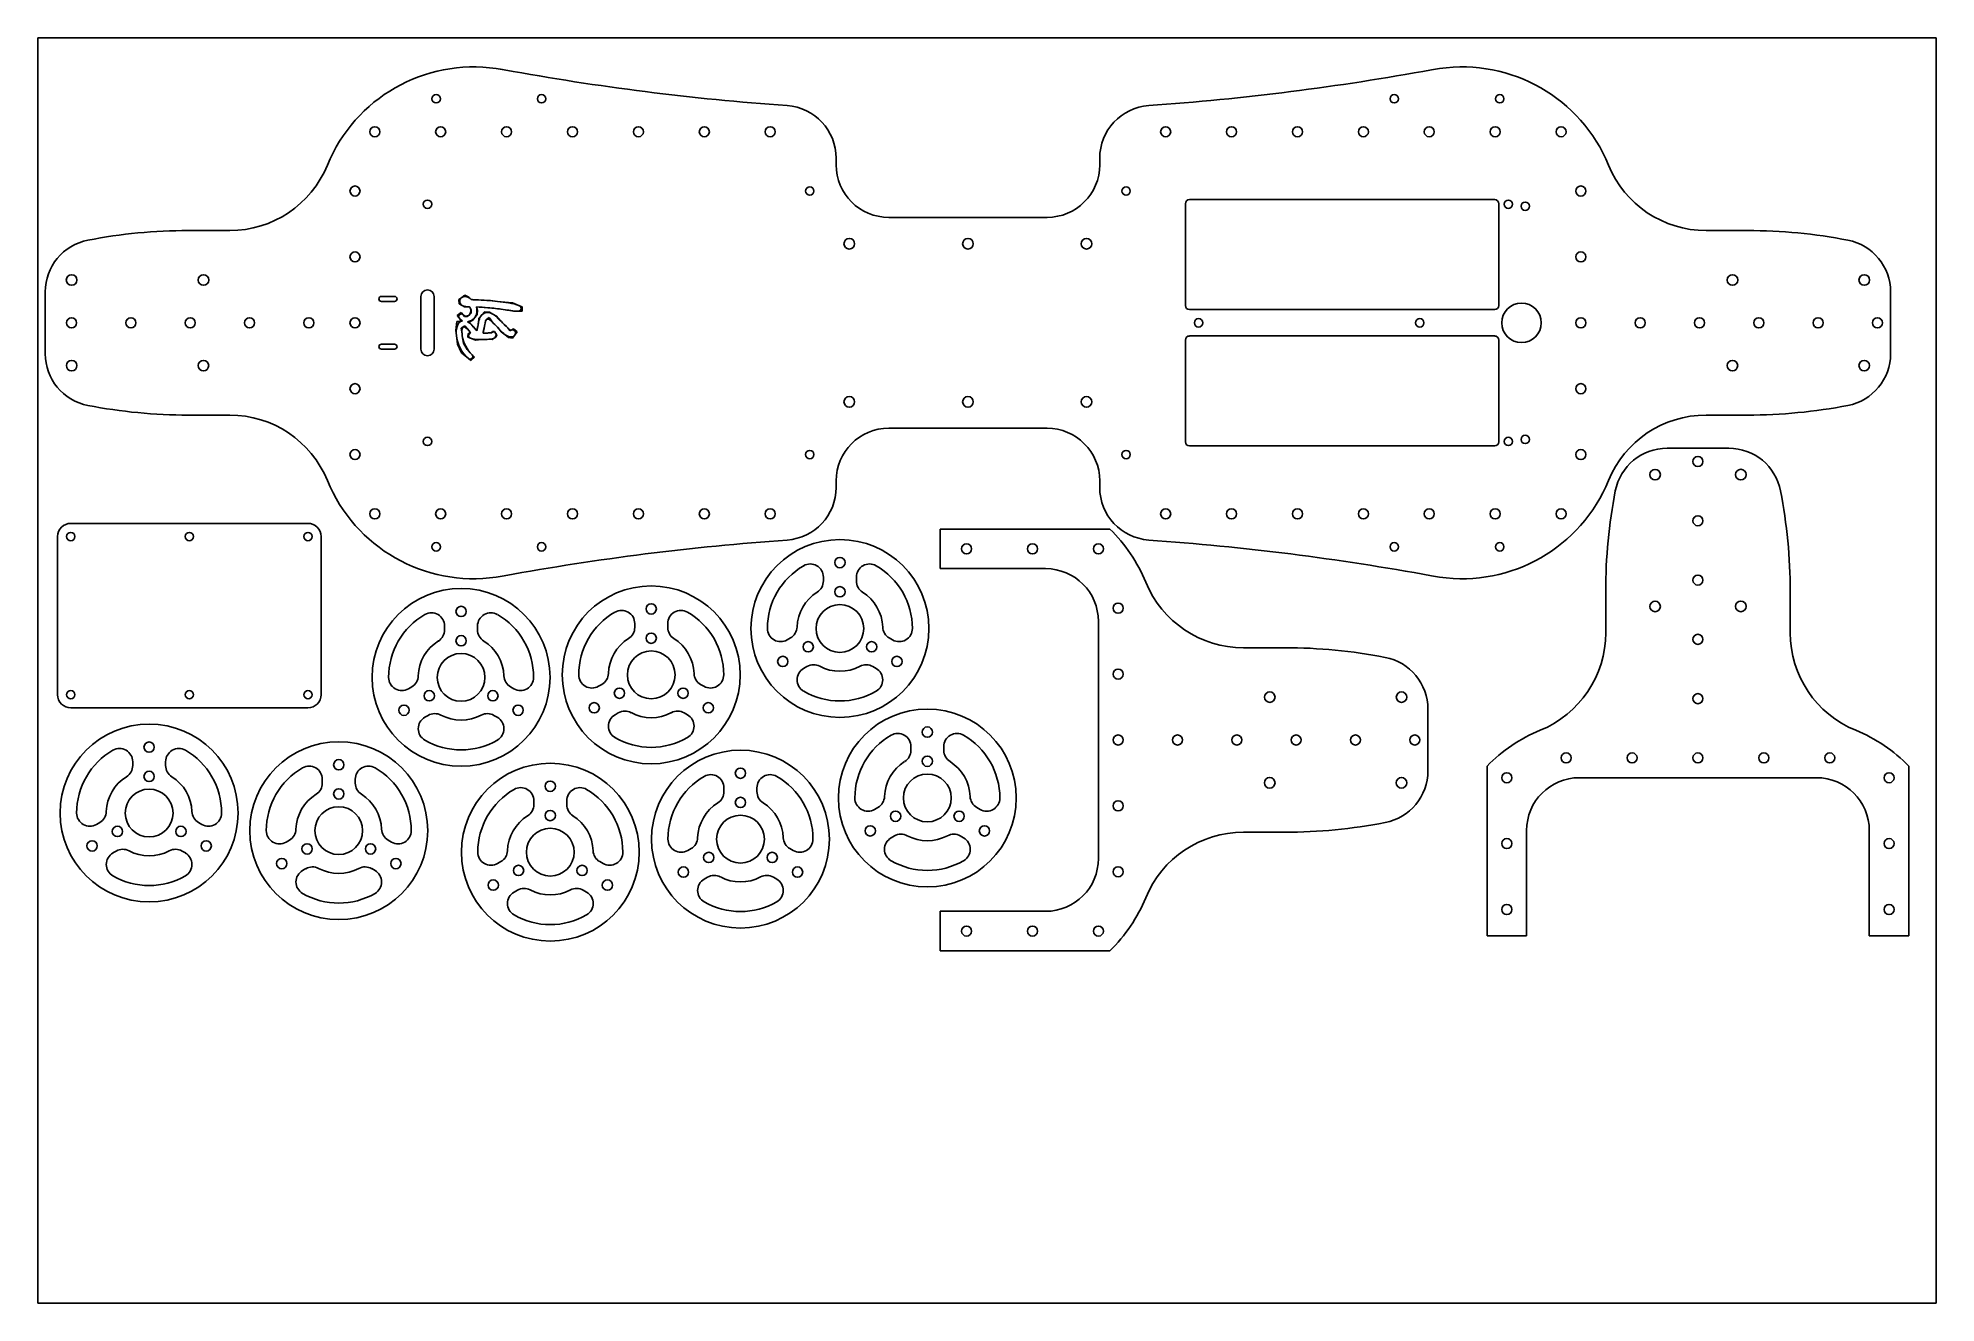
# Model space of a CAD drawing. Header units: inches. Extents: x -5.6 to 30.4, y -21.8 to 2.2.
import ezdxf

# ---------------------------------------------------------------- set-up
doc = ezdxf.new("R2010")
doc.units = ezdxf.units.IN
doc.header["$MEASUREMENT"] = 0

msp = doc.modelspace()

# ---------------------------------------------------------------- linework, layer by layer
for p, q in [((9.5, -0.25), (9.5, -0.127)), ((14.5, -0.127), (14.5, -0.25)), ((16.125, -2.921), (16.125, -0.992)), ((16.204, -0.913), (21.991, -0.913)), ((22.07, -0.992), (22.07, -2.921)), ((13.5, -1.25), (10.5, -1.25)), ((-2, -1.5), (-2.787, -1.5)), ((26.787, -1.5), (26, -1.5)), ((-5.5, -2.664), (-5.5, -3.836)), ((0.875, -2.75), (1.125, -2.75)), ((1.125, -2.844), (0.875, -2.844)), ((1.625, -3.75), (1.625, -2.75)), ((1.875, -2.75), (1.875, -3.75)), ((2.342, -2.807), (2.401, -2.767)), ((2.35, -2.89), (2.342, -2.807)), ((2.401, -2.767), (2.461, -2.725)), ((2.461, -2.725), (2.531, -2.766)), ((2.531, -2.766), (2.58, -2.806)), ((2.58, -2.806), (2.582, -2.807)), ((2.582, -2.807), (2.583, -2.809)), ((2.583, -2.809), (2.585, -2.81)), ((2.585, -2.81), (2.612, -2.811)), ((2.612, -2.811), (2.64, -2.812)), ((2.64, -2.812), (2.667, -2.813)), ((2.667, -2.813), (2.805, -2.818)), ((2.805, -2.818), (2.942, -2.828)), ((2.942, -2.828), (3.079, -2.845)), ((3.079, -2.845), (3.215, -2.861)), ((3.215, -2.861), (3.365, -2.872)), ((3.365, -2.872), (3.492, -2.925)), ((29.5, -3.836), (29.5, -2.664)), ((2.286, -3.398), (2.304, -3.228)), ((2.304, -3.228), (2.411, -3.21)), ((2.314, -3.111), (2.389, -3.055)), ((2.348, -3.156), (2.314, -3.111)), ((2.366, -3.18), (2.348, -3.156)), ((2.41, -2.923), (2.35, -2.89)), ((2.387, -3.197), (2.366, -3.18)), ((2.411, -3.21), (2.387, -3.197)), ((2.389, -3.055), (2.425, -3.096)), ((2.449, -2.945), (2.41, -2.923)), ((2.425, -3.096), (2.454, -3.129)), ((2.5, -2.948), (2.449, -2.945)), ((2.454, -3.129), (2.505, -3.133)), ((2.549, -2.947), (2.5, -2.948)), ((2.505, -3.133), (2.538, -3.103)), ((2.562, -3.225), (2.51, -3.229)), ((2.51, -3.229), (2.567, -3.26)), ((2.538, -3.103), (2.576, -3.069)), ((2.553, -2.953), (2.549, -2.947)), ((2.556, -2.958), (2.553, -2.953)), ((2.559, -2.964), (2.556, -2.958)), ((2.579, -3.008), (2.559, -2.964)), ((2.612, -3.199), (2.562, -3.225)), ((2.576, -3.069), (2.579, -3.008)), ((2.646, -3.152), (2.612, -3.199)), ((2.691, -3.09), (2.646, -3.152)), ((2.75, -2.952), (2.676, -2.948)), ((2.676, -2.948), (2.697, -3.016)), ((2.697, -3.016), (2.691, -3.09)), ((2.718, -3.249), (2.724, -3.159)), ((2.724, -3.159), (2.777, -3.103)), ((2.824, -2.957), (2.75, -2.952)), ((2.777, -3.103), (2.833, -3.044)), ((2.897, -2.964), (2.824, -2.957)), ((2.833, -3.044), (2.924, -3.046)), ((2.847, -3.204), (2.844, -3.257)), ((2.87, -3.188), (2.847, -3.204)), ((2.921, -3.152), (2.87, -3.188)), ((2.993, -2.972), (2.897, -2.964)), ((2.998, -3.254), (2.921, -3.152)), ((2.924, -3.046), (2.991, -3.083)), ((2.991, -3.083), (3.061, -3.122)), ((3.089, -2.982), (2.993, -2.972)), ((3.061, -3.122), (3.116, -3.192)), ((3.185, -2.996), (3.089, -2.982)), ((3.116, -3.192), (3.172, -3.248)), ((3.281, -3.01), (3.185, -2.996)), ((3.38, -3.031), (3.281, -3.01)), ((3.478, -3.03), (3.38, -3.031)), ((3.543, -3.03), (3.478, -3.03)), ((3.492, -2.925), (3.545, -2.947)), ((3.545, -2.947), (3.543, -3.03)), ((21.991, -3), (16.204, -3)), ((2.297, -3.492), (2.286, -3.398)), ((2.317, -3.657), (2.297, -3.492)), ((2.428, -3.327), (2.387, -3.354)), ((2.387, -3.354), (2.405, -3.462)), ((2.405, -3.462), (2.41, -3.5)), ((2.41, -3.5), (2.431, -3.639)), ((2.461, -3.305), (2.428, -3.327)), ((2.538, -3.403), (2.461, -3.305)), ((2.512, -3.524), (2.522, -3.455)), ((2.565, -3.543), (2.512, -3.524)), ((2.522, -3.455), (2.568, -3.444)), ((2.568, -3.444), (2.538, -3.403)), ((2.659, -3.577), (2.565, -3.543)), ((2.567, -3.26), (2.617, -3.32)), ((2.617, -3.32), (2.654, -3.366)), ((2.654, -3.366), (2.664, -3.379)), ((2.781, -3.569), (2.659, -3.577)), ((2.664, -3.379), (2.674, -3.391)), ((2.674, -3.391), (2.683, -3.405)), ((2.683, -3.405), (2.686, -3.396)), ((2.686, -3.396), (2.689, -3.388)), ((2.689, -3.388), (2.69, -3.383)), ((2.69, -3.383), (2.694, -3.362)), ((2.694, -3.362), (2.698, -3.342)), ((2.698, -3.342), (2.703, -3.321)), ((2.703, -3.321), (2.718, -3.249)), ((2.88, -3.564), (2.781, -3.569)), ((2.807, -3.43), (2.803, -3.447)), ((2.803, -3.447), (2.832, -3.447)), ((2.81, -3.414), (2.807, -3.43)), ((2.813, -3.399), (2.81, -3.414)), ((2.822, -3.36), (2.813, -3.399)), ((2.83, -3.321), (2.822, -3.36)), ((2.838, -3.283), (2.83, -3.321)), ((2.832, -3.447), (2.86, -3.445)), ((2.844, -3.257), (2.838, -3.283)), ((2.86, -3.445), (2.889, -3.444)), ((2.92, -3.562), (2.88, -3.564)), ((2.889, -3.444), (2.905, -3.443)), ((2.905, -3.443), (2.92, -3.442)), ((2.92, -3.442), (2.936, -3.442)), ((2.978, -3.564), (2.92, -3.562)), ((2.936, -3.442), (2.942, -3.441)), ((2.942, -3.441), (2.956, -3.438)), ((2.956, -3.438), (2.963, -3.438)), ((2.963, -3.438), (2.982, -3.417)), ((3.014, -3.542), (2.978, -3.564)), ((2.982, -3.417), (3.023, -3.417)), ((3.028, -3.284), (2.998, -3.254)), ((3.048, -3.521), (3.014, -3.542)), ((3.023, -3.417), (3.041, -3.445)), ((3.091, -3.348), (3.028, -3.284)), ((3.041, -3.445), (3.064, -3.48)), ((3.064, -3.48), (3.048, -3.521)), ((3.15, -3.422), (3.091, -3.348)), ((3.221, -3.477), (3.15, -3.422)), ((3.172, -3.248), (3.205, -3.281)), ((3.205, -3.281), (3.239, -3.315)), ((3.283, -3.526), (3.221, -3.477)), ((3.239, -3.315), (3.272, -3.348)), ((3.272, -3.348), (3.282, -3.358)), ((3.282, -3.358), (3.32, -3.401)), ((3.365, -3.541), (3.283, -3.526)), ((3.32, -3.401), (3.337, -3.391)), ((3.337, -3.391), (3.384, -3.367)), ((3.414, -3.469), (3.365, -3.541)), ((3.384, -3.367), (3.448, -3.419)), ((3.448, -3.419), (3.414, -3.469)), ((16.125, -5.508), (16.125, -3.579)), ((16.204, -3.5), (21.991, -3.5)), ((22.07, -3.579), (22.07, -5.508)), ((0.875, -3.656), (1.125, -3.656)), ((1.125, -3.75), (0.875, -3.75)), ((2.397, -3.821), (2.317, -3.657)), ((2.526, -3.928), (2.397, -3.821)), ((2.431, -3.639), (2.499, -3.759)), ((2.499, -3.759), (2.596, -3.858)), ((2.574, -3.968), (2.526, -3.928)), ((2.641, -3.904), (2.574, -3.968)), ((2.596, -3.858), (2.641, -3.904)), ((-2.787, -5), (-2, -5)), ((26, -5), (26.787, -5)), ((10.5, -5.25), (13.5, -5.25)), ((21.991, -5.587), (16.204, -5.587)), ((26.431, -5.63), (25.26, -5.63)), ((9.5, -6.373), (9.5, -6.25)), ((14.5, -6.25), (14.5, -6.373)), ((11.474, -7.164), (11.474, -7.914)), ((14.694, -7.164), (11.474, -7.164)), ((11.474, -7.914), (13.474, -7.914)), ((9.259, -8.074), (9.259, -8.147)), ((9.884, -8.147), (9.884, -8.074)), ((24.096, -8.343), (24.096, -9.13)), ((27.596, -9.13), (27.596, -8.343)), ((5.681, -8.955), (5.681, -9.028)), ((6.306, -9.028), (6.306, -8.955)), ((14.474, -8.914), (14.474, -13.414)), ((2.074, -9.002), (2.074, -9.075)), ((2.699, -9.075), (2.699, -9.002)), ((8.635, -9.229), (8.572, -9.265)), ((10.572, -9.265), (10.509, -9.229)), ((18.011, -9.414), (17.224, -9.414)), ((8.884, -9.806), (8.947, -9.77)), ((10.196, -9.77), (10.259, -9.806)), ((1.45, -10.156), (1.387, -10.193)), ((3.387, -10.193), (3.324, -10.156)), ((5.057, -10.109), (4.993, -10.146)), ((6.993, -10.146), (6.93, -10.109)), ((1.699, -10.734), (1.762, -10.697)), ((3.011, -10.697), (3.074, -10.734)), ((5.306, -10.687), (5.369, -10.65)), ((6.618, -10.65), (6.681, -10.687)), ((20.724, -11.749), (20.724, -10.578)), ((10.918, -11.289), (10.918, -11.362)), ((11.543, -11.362), (11.543, -11.289)), ((-3.842, -11.576), (-3.842, -11.649)), ((-3.217, -11.649), (-3.217, -11.576)), ((21.846, -11.66), (21.846, -14.88)), ((29.846, -14.88), (29.846, -11.66)), ((-0.245, -11.91), (-0.245, -11.982)), ((0.38, -11.982), (0.38, -11.91)), ((7.373, -12.071), (7.373, -12.144)), ((7.998, -12.144), (7.998, -12.071)), ((23.596, -11.88), (28.096, -11.88)), ((3.767, -12.318), (3.767, -12.391)), ((4.392, -12.391), (4.392, -12.318)), ((10.293, -12.444), (10.23, -12.48)), ((12.23, -12.48), (12.167, -12.444)), ((-4.467, -12.731), (-4.53, -12.767)), ((-2.53, -12.767), (-2.593, -12.731)), ((17.224, -12.914), (18.011, -12.914)), ((22.596, -14.88), (22.596, -12.88)), ((29.096, -12.88), (29.096, -14.88)), ((-4.217, -13.308), (-4.154, -13.272)), ((-2.905, -13.272), (-2.842, -13.308)), ((-0.87, -13.064), (-0.933, -13.1)), ((1.067, -13.1), (1.004, -13.064)), ((6.749, -13.225), (6.686, -13.261)), ((8.686, -13.261), (8.623, -13.225)), ((10.543, -13.021), (10.606, -12.985)), ((11.855, -12.985), (11.918, -13.021)), ((-0.62, -13.642), (-0.557, -13.605)), ((0.691, -13.605), (0.755, -13.642)), ((3.142, -13.472), (3.079, -13.509)), ((5.079, -13.509), (5.016, -13.472)), ((3.392, -14.05), (3.455, -14.013)), ((4.703, -14.013), (4.767, -14.05)), ((6.998, -13.803), (7.061, -13.766)), ((8.31, -13.766), (8.373, -13.803)), ((11.474, -14.414), (11.474, -15.164)), ((13.474, -14.414), (11.474, -14.414)), ((21.846, -14.88), (22.596, -14.88)), ((29.096, -14.88), (29.846, -14.88)), ((11.474, -15.164), (14.694, -15.164))]:
    msp.add_line(p, q)
msp.add_lwpolyline([(-5.638, 2.154), (30.362, 2.154), (30.362, -21.846), (-5.638, -21.846)], close=True)
msp.add_lwpolyline([(-5.267, -7.305), (-5.267, -10.305, 0.414214), (-5.017, -10.555), (-0.517, -10.555, 0.414214), (-0.267, -10.305), (-0.267, -7.305, 0.414214), (-0.517, -7.055), (-5.017, -7.055, 0.414214)], format="xyb", close=True)
for centre, radius in [((1.914, 1), 0.0795), ((3.914, 1), 0.0795), ((20.086, 1), 0.0795), ((22.086, 1), 0.0795), ((0.75, 0.375), 0.0955), ((2, 0.375), 0.0955), ((3.25, 0.375), 0.0955), ((4.5, 0.375), 0.0955), ((5.75, 0.375), 0.0955), ((7, 0.375), 0.0955), ((8.25, 0.375), 0.0955), ((15.75, 0.375), 0.0955), ((17, 0.375), 0.0955), ((18.25, 0.375), 0.0955), ((19.5, 0.375), 0.0955), ((20.75, 0.375), 0.0955), ((22, 0.375), 0.0955), ((23.25, 0.375), 0.0955), ((0.375, -0.75), 0.0955), ((9, -0.75), 0.0795), ((15, -0.75), 0.0795), ((23.625, -0.75), 0.0955), ((1.75, -1), 0.0795), ((22.25, -1), 0.0795), ((22.57, -1.038), 0.0795), ((9.75, -1.75), 0.101), ((12, -1.75), 0.101), ((14.25, -1.75), 0.101), ((0.375, -2), 0.0955), ((23.625, -2), 0.0955), ((-5, -2.438), 0.101), ((-2.5, -2.438), 0.101), ((26.5, -2.438), 0.101), ((29, -2.438), 0.101), ((22.5, -3.25), 0.375), ((-5, -3.25), 0.0955), ((-3.875, -3.25), 0.0955), ((-2.75, -3.25), 0.0955), ((-1.625, -3.25), 0.0955), ((-0.5, -3.25), 0.0955), ((0.375, -3.25), 0.0955), ((16.375, -3.25), 0.0795), ((20.57, -3.25), 0.0795), ((23.625, -3.25), 0.0955), ((24.75, -3.25), 0.0955), ((25.875, -3.25), 0.0955), ((27, -3.25), 0.0955), ((28.125, -3.25), 0.0955), ((29.25, -3.25), 0.0955), ((-5, -4.062), 0.1), ((-2.5, -4.062), 0.1), ((26.5, -4.062), 0.1), ((29, -4.062), 0.1), ((0.375, -4.5), 0.0955), ((9.75, -4.75), 0.101), ((12, -4.75), 0.101), ((14.25, -4.75), 0.101), ((23.625, -4.5), 0.0955), ((22.57, -5.462), 0.0795), ((0.375, -5.75), 0.0955), ((1.75, -5.5), 0.0795), ((9, -5.75), 0.0795), ((15, -5.75), 0.0795), ((22.25, -5.5), 0.0795), ((23.625, -5.75), 0.0955), ((25.033, -6.13), 0.1), ((25.846, -5.88), 0.0955), ((26.658, -6.13), 0.101), ((0.75, -6.875), 0.0955), ((2, -6.875), 0.0955), ((3.25, -6.875), 0.0955), ((4.5, -6.875), 0.0955), ((5.75, -6.875), 0.0955), ((7, -6.875), 0.0955), ((8.25, -6.875), 0.0955), ((15.75, -6.875), 0.0955), ((17, -6.875), 0.0955), ((18.25, -6.875), 0.0955), ((19.5, -6.875), 0.0955), ((20.75, -6.875), 0.0955), ((22, -6.875), 0.0955), ((23.25, -6.875), 0.0955), ((25.846, -7.005), 0.0955), ((-5.017, -7.305), 0.0795), ((-2.767, -7.305), 0.0795), ((-0.517, -7.305), 0.0795), ((1.914, -7.5), 0.0795), ((3.914, -7.5), 0.0795), ((9.572, -9.049), 1.687), ((11.974, -7.539), 0.0955), ((13.224, -7.539), 0.0955), ((14.474, -7.539), 0.0955), ((20.086, -7.5), 0.0795), ((22.086, -7.5), 0.0795), ((9.572, -7.799), 0.098), ((5.993, -9.929), 1.687), ((9.572, -8.353), 0.098), ((25.846, -8.13), 0.0955), ((2.387, -9.976), 1.687), ((2.387, -8.726), 0.098), ((5.993, -8.679), 0.098), ((9.572, -9.049), 0.453), ((14.849, -8.664), 0.0955), ((25.033, -8.63), 0.1), ((26.658, -8.63), 0.101), ((2.387, -9.281), 0.098), ((5.993, -9.234), 0.098), ((8.97, -9.396), 0.098), ((10.174, -9.396), 0.098), ((25.846, -9.255), 0.0955), ((2.387, -9.976), 0.453), ((5.993, -9.929), 0.453), ((8.489, -9.674), 0.098), ((10.654, -9.674), 0.098), ((14.849, -9.914), 0.0955), ((-5.017, -10.305), 0.0795), ((-2.767, -10.305), 0.0795), ((-0.517, -10.305), 0.0795), ((1.784, -10.324), 0.098), ((2.989, -10.324), 0.098), ((5.391, -10.277), 0.098), ((6.596, -10.277), 0.098), ((17.724, -10.351), 0.1), ((20.224, -10.351), 0.1), ((25.846, -10.38), 0.0955), ((1.304, -10.601), 0.098), ((3.469, -10.601), 0.098), ((4.911, -10.554), 0.098), ((7.076, -10.554), 0.098), ((11.23, -12.264), 1.687), ((-3.53, -12.55), 1.687), ((11.23, -11.014), 0.098), ((14.849, -11.164), 0.0955), ((15.974, -11.164), 0.0955), ((17.099, -11.164), 0.0955), ((18.224, -11.164), 0.0955), ((19.349, -11.164), 0.0955), ((20.474, -11.164), 0.0955), ((-3.53, -11.3), 0.098), ((0.067, -12.884), 1.687), ((7.686, -13.045), 1.687), ((11.23, -11.568), 0.098), ((23.346, -11.505), 0.0955), ((24.596, -11.505), 0.0955), ((25.846, -11.505), 0.0955), ((27.096, -11.505), 0.0955), ((28.346, -11.505), 0.0955), ((-3.53, -11.855), 0.098), ((0.067, -11.634), 0.098), ((4.079, -13.292), 1.687), ((7.686, -11.795), 0.098), ((11.23, -12.264), 0.453), ((17.724, -11.976), 0.101), ((20.224, -11.976), 0.101), ((22.221, -11.88), 0.0955), ((29.471, -11.88), 0.0955), ((-3.53, -12.55), 0.453), ((0.067, -12.188), 0.098), ((4.079, -12.042), 0.098), ((0.067, -12.884), 0.453), ((4.079, -12.597), 0.098), ((7.686, -13.045), 0.453), ((7.686, -12.349), 0.098), ((10.628, -12.611), 0.098), ((11.833, -12.611), 0.098), ((14.849, -12.414), 0.0955), ((-4.132, -12.898), 0.098), ((-2.927, -12.898), 0.098), ((4.079, -13.292), 0.453), ((10.148, -12.889), 0.098), ((12.313, -12.889), 0.098), ((-4.612, -13.175), 0.098), ((-2.447, -13.175), 0.098), ((-0.535, -13.232), 0.098), ((0.669, -13.232), 0.098), ((7.083, -13.393), 0.098), ((8.288, -13.393), 0.098), ((22.221, -13.13), 0.0955), ((29.471, -13.13), 0.0955), ((-1.015, -13.509), 0.098), ((1.15, -13.509), 0.098), ((3.477, -13.64), 0.098), ((4.681, -13.64), 0.098), ((6.603, -13.67), 0.098), ((8.768, -13.67), 0.098), ((14.849, -13.664), 0.0955), ((2.997, -13.917), 0.098), ((5.162, -13.917), 0.098), ((22.221, -14.38), 0.0955), ((29.471, -14.38), 0.0955), ((11.974, -14.789), 0.0955), ((13.224, -14.789), 0.0955), ((14.474, -14.789), 0.0955)]:
    msp.add_circle(centre, radius)
for centre, radius, start, end in [((2.627, -1.395), 3, 81.817, 157.7298), ((2.485, -2.385), 4, 79.6078, 81.817), ((12, 49.5), 48.75, 259.6078, 265.9658), ((12, 49.5), 48.75, 274.0342, 280.3922), ((21.515, -2.385), 4, 98.183, 100.3922), ((21.373, -1.395), 3, 22.2702, 98.183), ((8.5, -0.127), 1, 360, 85.9658), ((15.5, -0.127), 1, 94.0342, 180), ((-2, 0.5), 2, 270, 337.7298), ((10.5, -0.25), 1, 180, 270), ((13.5, -0.25), 1, 270, 360), ((26, 0.5), 2, 202.2702, 270), ((16.204, -0.992), 0.0787, 90, 180), ((21.991, -0.992), 0.0787, 0, 90), ((-4.5, -2.664), 1, 100.971, 180), ((-2.787, -11.5), 10, 90, 100.971), ((26.787, -11.5), 10, 79.029, 90), ((28.5, -2.664), 1, 360, 79.029), ((0.875, -2.797), 0.0469, 90, 270), ((1.125, -2.797), 0.0469, 270, 90), ((1.75, -2.75), 0.125, 0, 180), ((16.204, -2.921), 0.0787, 180, 270), ((21.991, -2.921), 0.0787, 270, 0), ((16.204, -3.579), 0.0787, 90, 180), ((21.991, -3.579), 0.0787, 0, 90), ((-4.5, -3.836), 1, 180, 259.029), ((0.875, -3.703), 0.0469, 90, 270), ((1.125, -3.703), 0.0469, 270, 90), ((1.75, -3.75), 0.125, 180, 0), ((28.5, -3.836), 1, 280.971, 360), ((-2.787, 5), 10, 259.029, 270), ((-2, -7), 2, 22.2702, 90), ((26, -7), 2, 90, 157.7298), ((26.787, 5), 10, 270, 280.971), ((10.5, -6.25), 1, 90, 180), ((13.5, -6.25), 1, 0, 90), ((16.204, -5.508), 0.0787, 180, 270), ((21.991, -5.508), 0.0787, 270, 0), ((25.26, -6.63), 1, 90, 169.029), ((26.431, -6.63), 1, 10.971, 90), ((2.627, -5.105), 3, 202.2702, 278.183), ((8.5, -6.373), 1, 274.0342, 360), ((15.5, -6.373), 1, 180, 265.9658), ((21.373, -5.105), 3, 261.817, 337.7298), ((34.096, -8.343), 10, 169.029, 180), ((17.596, -8.343), 10, 360, 10.971), ((12.596, -9.309), 3, 22.2702, 45.6398), ((12, -56), 48.75, 94.0342, 100.3922), ((12, -56), 48.75, 79.6078, 85.9658), ((9.572, -9.049), 1.375, 120, 180), ((9.009, -8.074), 0.25, 0, 120), ((10.134, -8.074), 0.25, 60, 180), ((9.572, -9.049), 1.375, 0, 60), ((13.474, -8.914), 1, 360, 90), ((2.485, -4.115), 4, 278.183, 280.3922), ((9.009, -8.147), 0.25, 301.9657, 0), ((10.134, -8.147), 0.25, 180, 238.0343), ((17.224, -7.414), 2, 202.2702, 270), ((21.515, -4.115), 4, 259.6078, 261.817), ((9.572, -9.049), 0.813, 121.9657, 178.0343), ((9.572, -9.049), 0.812, 1.9657, 58.0343), ((2.387, -9.976), 1.375, 120, 180), ((1.824, -9.002), 0.25, 0, 120), ((2.949, -9.002), 0.25, 60, 180), ((2.387, -9.976), 1.375, 0, 60), ((5.993, -9.929), 1.375, 120, 180), ((5.431, -8.955), 0.25, 0, 120), ((6.556, -8.955), 0.25, 60, 180), ((5.993, -9.929), 1.375, 0, 60), ((2.387, -9.976), 0.813, 121.9657, 178.0343), ((1.824, -9.075), 0.25, 301.9657, 0), ((2.949, -9.075), 0.25, 180, 238.0343), ((2.387, -9.976), 0.812, 1.9657, 58.0343), ((5.993, -9.929), 0.813, 121.9657, 178.0343), ((5.431, -9.028), 0.25, 301.9657, 0), ((6.556, -9.028), 0.25, 180, 238.0343), ((5.993, -9.929), 0.812, 1.9657, 58.0343), ((8.447, -9.049), 0.25, 180, 300), ((8.51, -9.012), 0.25, 300, 358.0343), ((10.634, -9.012), 0.25, 181.9657, 240), ((10.697, -9.049), 0.25, 240, 0), ((22.096, -9.13), 2, 292.2702, 360), ((29.596, -9.13), 2, 180, 247.7298), ((18.011, -19.414), 10, 79.029, 90), ((19.724, -10.578), 1, 0, 79.029), ((1.262, -9.976), 0.25, 180, 300), ((1.325, -9.94), 0.25, 300, 358.0343), ((3.449, -9.94), 0.25, 181.9657, 240), ((3.512, -9.976), 0.25, 240, 0), ((4.868, -9.929), 0.25, 180, 300), ((4.932, -9.893), 0.25, 300, 358.0343), ((7.055, -9.893), 0.25, 181.9657, 240), ((7.118, -9.929), 0.25, 240, 0), ((9.009, -10.023), 0.25, 120, 240), ((9.072, -9.986), 0.25, 61.9657, 120), ((9.572, -9.049), 0.812, 241.9657, 298.0343), ((10.071, -9.986), 0.25, 60, 118.0343), ((10.134, -10.023), 0.25, 300, 60), ((9.572, -9.049), 1.375, 240, 300), ((1.824, -10.95), 0.25, 120, 240), ((1.887, -10.914), 0.25, 61.9657, 120), ((2.387, -9.976), 0.812, 241.9657, 298.0343), ((2.886, -10.914), 0.25, 60, 118.0343), ((2.949, -10.95), 0.25, 300, 60), ((5.431, -10.903), 0.25, 120, 240), ((5.494, -10.867), 0.25, 61.9657, 120), ((5.993, -9.929), 0.812, 241.9657, 298.0343), ((6.493, -10.867), 0.25, 60, 118.0343), ((6.556, -10.903), 0.25, 300, 60), ((5.993, -9.929), 1.375, 240, 300), ((11.23, -12.264), 1.375, 120, 180), ((10.668, -11.289), 0.25, 0, 120), ((11.793, -11.289), 0.25, 60, 180), ((11.23, -12.264), 1.375, 0, 60), ((23.99, -13.757), 3, 112.2702, 135.6398), ((27.701, -13.757), 3, 44.3602, 67.7298), ((-3.53, -12.55), 1.375, 120, 180), ((-4.092, -11.576), 0.25, 0, 120), ((-2.967, -11.576), 0.25, 60, 180), ((-3.53, -12.55), 1.375, 0, 60), ((2.387, -9.976), 1.375, 240, 300), ((10.668, -11.362), 0.25, 301.9657, 0), ((11.793, -11.362), 0.25, 180, 238.0343), ((-3.53, -12.55), 0.813, 121.9657, 178.0343), ((-4.092, -11.649), 0.25, 301.9657, 0), ((-2.967, -11.649), 0.25, 180, 238.0343), ((-3.53, -12.55), 0.812, 1.9657, 58.0343), ((0.067, -12.884), 1.375, 120, 180), ((-0.495, -11.91), 0.25, 0, 120), ((0.63, -11.91), 0.25, 60, 180), ((0.067, -12.884), 1.375, 0, 60), ((7.686, -13.045), 1.375, 120, 180), ((7.123, -12.071), 0.25, 0, 120), ((8.248, -12.071), 0.25, 60, 180), ((7.686, -13.045), 1.375, 0, 60), ((11.23, -12.264), 0.813, 121.9657, 178.0343), ((11.23, -12.264), 0.812, 1.9657, 58.0343), ((19.724, -11.749), 1, 280.971, 360), ((0.067, -12.884), 0.813, 121.9657, 178.0343), ((-0.495, -11.982), 0.25, 301.9657, 0), ((0.63, -11.982), 0.25, 180, 238.0343), ((0.067, -12.884), 0.812, 1.9657, 58.0343), ((4.079, -13.292), 1.375, 120, 180), ((3.517, -12.318), 0.25, 0, 120), ((4.642, -12.318), 0.25, 60, 180), ((4.079, -13.292), 1.375, 0, 60), ((7.123, -12.144), 0.25, 301.9657, 0), ((8.248, -12.144), 0.25, 180, 238.0343), ((10.168, -12.227), 0.25, 300, 358.0343), ((12.292, -12.227), 0.25, 181.9657, 240), ((23.596, -12.88), 1, 90, 180), ((28.096, -12.88), 1, 0, 90), ((-4.655, -12.55), 0.25, 180, 300), ((-4.592, -12.514), 0.25, 300, 358.0343), ((-2.468, -12.514), 0.25, 181.9657, 240), ((-2.405, -12.55), 0.25, 240, 0), ((3.517, -12.391), 0.25, 301.9657, 0), ((4.642, -12.391), 0.25, 180, 238.0343), ((7.686, -13.045), 0.813, 121.9657, 178.0343), ((7.686, -13.045), 0.812, 1.9657, 58.0343), ((10.105, -12.264), 0.25, 180, 300), ((12.355, -12.264), 0.25, 240, 0), ((-1.058, -12.884), 0.25, 180, 300), ((-0.995, -12.847), 0.25, 300, 358.0343), ((1.129, -12.847), 0.25, 181.9657, 240), ((1.192, -12.884), 0.25, 240, 0), ((4.079, -13.292), 0.813, 121.9657, 178.0343), ((4.079, -13.292), 0.812, 1.9657, 58.0343), ((10.731, -13.201), 0.25, 61.9657, 120), ((11.73, -13.201), 0.25, 60, 118.0343), ((17.224, -14.914), 2, 90, 157.7298), ((18.011, -2.914), 10, 270, 280.971), ((-4.092, -13.525), 0.25, 120, 240), ((-4.029, -13.488), 0.25, 61.9657, 120), ((-3.53, -12.55), 0.812, 241.9657, 298.0343), ((-3.03, -13.488), 0.25, 60, 118.0343), ((-2.967, -13.525), 0.25, 300, 60), ((2.954, -13.292), 0.25, 180, 300), ((3.017, -13.256), 0.25, 300, 358.0343), ((5.141, -13.256), 0.25, 181.9657, 240), ((5.204, -13.292), 0.25, 240, 0), ((6.561, -13.045), 0.25, 180, 300), ((6.624, -13.009), 0.25, 300, 358.0343), ((8.748, -13.009), 0.25, 181.9657, 240), ((8.811, -13.045), 0.25, 240, 0), ((10.668, -13.238), 0.25, 120, 240), ((11.23, -12.264), 0.812, 241.9657, 298.0343), ((11.793, -13.238), 0.25, 300, 60), ((-0.495, -13.858), 0.25, 120, 240), ((-0.432, -13.822), 0.25, 61.9657, 120), ((0.067, -12.884), 0.812, 241.9657, 298.0343), ((0.566, -13.822), 0.25, 60, 118.0343), ((0.63, -13.858), 0.25, 300, 60), ((11.23, -12.264), 1.375, 240, 300), ((13.474, -13.414), 1, 270, 0), ((-3.53, -12.55), 1.375, 240, 300), ((3.58, -14.23), 0.25, 61.9657, 120), ((4.079, -13.292), 0.812, 241.9657, 298.0343), ((4.578, -14.23), 0.25, 60, 118.0343), ((7.123, -14.019), 0.25, 120, 240), ((7.186, -13.983), 0.25, 61.9657, 120), ((7.686, -13.045), 0.812, 241.9657, 298.0343), ((8.185, -13.983), 0.25, 60, 118.0343), ((8.248, -14.019), 0.25, 300, 60), ((0.067, -12.884), 1.375, 240, 300), ((3.517, -14.266), 0.25, 120, 240), ((4.642, -14.266), 0.25, 300, 60), ((7.686, -13.045), 1.375, 240, 300), ((12.596, -13.019), 3, 314.3602, 337.7298), ((4.079, -13.292), 1.375, 240, 300)]:
    msp.add_arc(centre, radius, start, end)
for points, knots in [([(2.549, -2.947), (2.5, -2.948), (2.449, -2.945), (2.41, -2.923), (2.35, -2.89), (2.342, -2.807), (2.401, -2.767), (2.461, -2.725), (2.531, -2.766), (2.58, -2.806), (2.582, -2.807), (2.583, -2.809), (2.585, -2.81)], [-4.613609, -4.613609, -4.613609, -4.613609, -4, -4, -4, -3, -3, -3, -2, -2, -2, -1.983848, -1.983848, -1.983848, -1.983848]), ([(2.585, -2.81), (2.612, -2.811), (2.64, -2.812), (2.667, -2.813), (2.805, -2.818), (2.942, -2.828), (3.079, -2.845), (3.215, -2.861), (3.365, -2.872), (3.492, -2.925), (3.545, -2.947), (3.543, -3.03), (3.478, -3.03), (3.38, -3.031), (3.281, -3.01), (3.185, -2.996), (3.089, -2.982), (2.993, -2.972), (2.897, -2.964), (2.824, -2.957), (2.75, -2.952), (2.676, -2.948)], [-11.773986, -11.773986, -11.773986, -11.773986, -11, -11, -11, -10, -10, -10, -9, -9, -9, -8, -8, -8, -7, -7, -7, -6, -6, -6, -5.14687, -5.14687, -5.14687, -5.14687]), ([(2.596, -3.858), (2.641, -3.904), (2.574, -3.968), (2.526, -3.928), (2.397, -3.821), (2.317, -3.657), (2.297, -3.492), (2.286, -3.398), (2.304, -3.228), (2.411, -3.21)], [-26, -26, -26, -26, -25, -25, -25, -24, -24, -24, -23.148288, -23.148288, -23.148288, -23.148288]), ([(2.348, -3.156), (2.314, -3.111), (2.389, -3.055), (2.425, -3.096), (2.454, -3.129), (2.505, -3.133), (2.538, -3.103), (2.576, -3.069), (2.579, -3.008), (2.559, -2.964), (2.556, -2.958), (2.553, -2.953), (2.549, -2.947)], [-20, -20, -20, -20, -19, -19, -19, -18, -18, -18, -17, -17, -17, -16.74527, -16.74527, -16.74527, -16.74527]), ([(2.676, -2.948), (2.697, -3.016), (2.691, -3.09), (2.646, -3.152), (2.612, -3.199), (2.562, -3.225), (2.51, -3.229)], [-1.551759, -1.551759, -1.551759, -1.551759, -1, -1, -1, -0.535994, -0.535994, -0.535994, -0.535994]), ([(2.51, -3.229), (2.567, -3.26), (2.617, -3.32), (2.654, -3.366), (2.664, -3.379), (2.674, -3.391), (2.683, -3.405)], [-22.835216, -22.835216, -22.835216, -22.835216, -22, -22, -22, -21.261625, -21.261625, -21.261625, -21.261625]), ([(2.683, -3.405), (2.686, -3.396), (2.689, -3.388), (2.69, -3.383), (2.694, -3.362), (2.698, -3.342), (2.703, -3.321), (2.718, -3.249), (2.724, -3.159), (2.777, -3.103), (2.833, -3.044), (2.924, -3.046), (2.991, -3.083), (3.061, -3.122), (3.116, -3.192), (3.172, -3.248), (3.205, -3.281), (3.239, -3.315), (3.272, -3.348), (3.282, -3.358), (3.32, -3.401), (3.337, -3.391), (3.384, -3.367), (3.448, -3.419), (3.414, -3.469), (3.365, -3.541), (3.283, -3.526), (3.221, -3.477), (3.15, -3.422), (3.091, -3.348), (3.028, -3.284), (2.998, -3.254), (2.921, -3.152), (2.87, -3.188), (2.847, -3.204), (2.844, -3.257), (2.838, -3.283), (2.83, -3.321), (2.822, -3.36), (2.813, -3.399), (2.81, -3.414), (2.807, -3.43), (2.803, -3.447)], [-17.368094, -17.368094, -17.368094, -17.368094, -17, -17, -17, -16, -16, -16, -15, -15, -15, -14, -14, -14, -13, -13, -13, -12, -12, -12, -11, -11, -11, -10, -10, -10, -9, -9, -9, -8, -8, -8, -7, -7, -7, -6, -6, -6, -5, -5, -5, -4.759788, -4.759788, -4.759788, -4.759788]), ([(2.568, -3.444), (2.538, -3.403), (2.461, -3.305), (2.428, -3.327), (2.387, -3.354), (2.405, -3.462), (2.41, -3.5), (2.431, -3.639), (2.499, -3.759), (2.596, -3.858)], [-2.88117, -2.88117, -2.88117, -2.88117, -2, -2, -2, -1, -1, -1, 0, 0, 0, 0]), ([(2.963, -3.438), (2.982, -3.417), (3.023, -3.417), (3.041, -3.445), (3.064, -3.48), (3.048, -3.521), (3.014, -3.542), (2.978, -3.564), (2.92, -3.562), (2.88, -3.564), (2.781, -3.569), (2.659, -3.577), (2.565, -3.543), (2.512, -3.524), (2.522, -3.455), (2.568, -3.444)], [-5.732025, -5.732025, -5.732025, -5.732025, -5, -5, -5, -4, -4, -4, -3, -3, -3, -2, -2, -2, -1.141449, -1.141449, -1.141449, -1.141449]), ([(2.803, -3.447), (2.832, -3.447), (2.86, -3.445), (2.889, -3.444), (2.905, -3.443), (2.92, -3.442), (2.936, -3.442)], [-10.82684, -10.82684, -10.82684, -10.82684, -10, -10, -10, -9, -9, -9, -9])]:
    msp.add_open_spline(points, degree=3, knots=knots)
for points in [[(2.411, -3.21), (2.387, -3.197), (2.366, -3.18), (2.348, -3.156)], [(2.936, -3.442), (2.942, -3.441), (2.956, -3.438), (2.963, -3.438)]]:
    msp.add_open_spline(points, degree=3)

doc.saveas('drawing.dxf')
